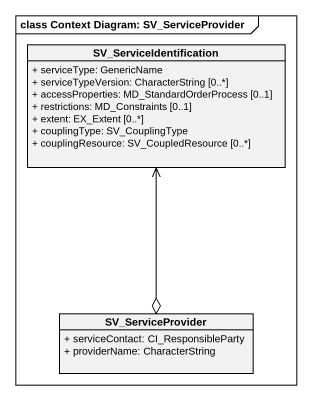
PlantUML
@startuml
mainframe class Context Diagram: SV_ServiceProvider
hide circle
hide empty members
skinparam classAttributeIconSize 0
class SV_ServiceIdentification {
  + serviceType: GenericName
  + serviceTypeVersion: CharacterString [0..*]
  + accessProperties: MD_StandardOrderProcess [0..1]
  + restrictions: MD_Constraints [0..1]
  + extent: EX_Extent [0..*]
  + couplingType: SV_CouplingType
  + couplingResource: SV_CoupledResource [0..*]
}
class SV_ServiceProvider {
  + serviceContact: CI_ResponsibleParty
  + providerName: CharacterString
}
SV_ServiceProvider o-up-> SV_ServiceIdentification
@enduml
